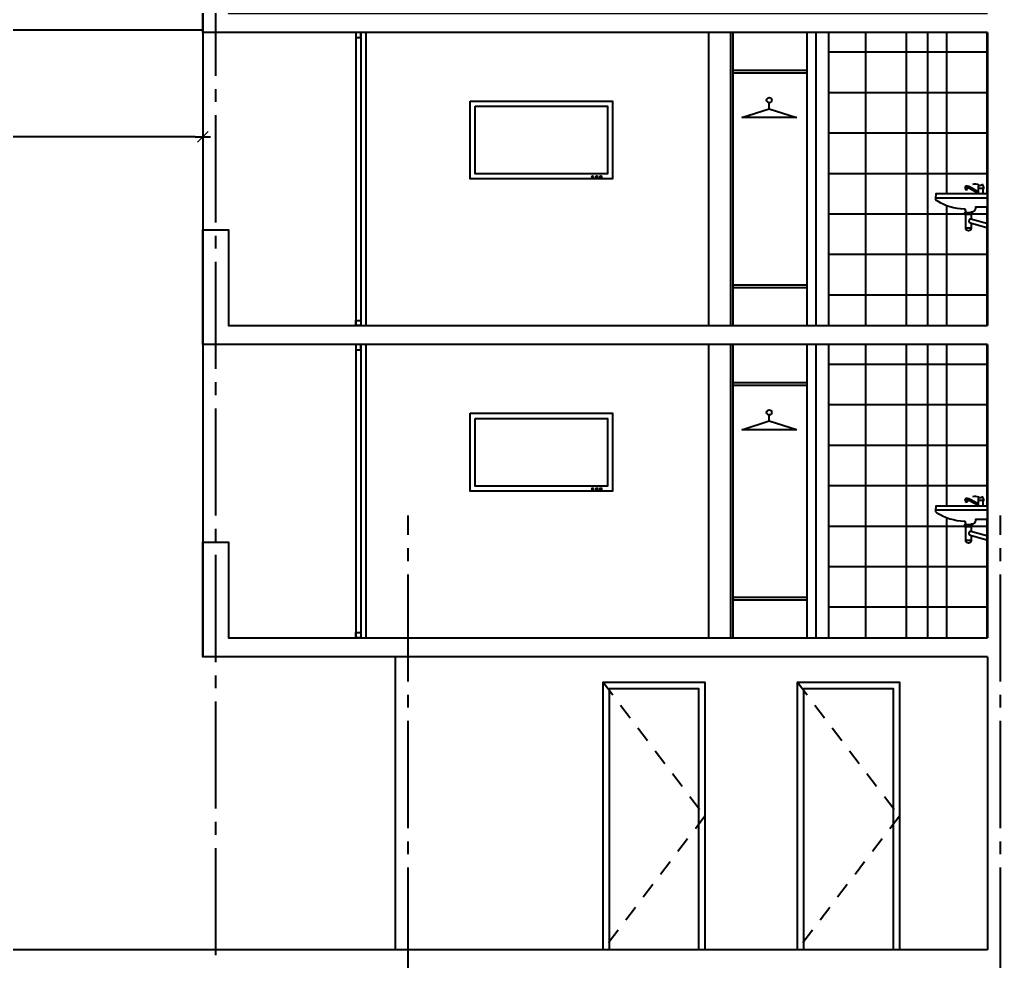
# Model space of a CAD drawing. Header units: millimetres. Extents: x 1217 to 2428, y 234 to 644.
# Drawn here: x 2181.57 to 2189.27, y 379.76 to 387.15 of the extents above; entities that cross this region are included whole.
import ezdxf

# ---------------------------------------------------------------- set-up
doc = ezdxf.new("R2010")
doc.units = ezdxf.units.MM
doc.linetypes.add('ACAD_ISO04W100', pattern=[30, 24, -3, 0, -3])
doc.linetypes.add('HIDDEN2', pattern=[0.1875, 0.125, -0.0625])
doc.layers.get('0').update_dxf_attribs({"lineweight": 5})
for name, color, linetype in [('0.1', 251, 'Continuous'), ('0.2', 2, 'Continuous'), ('0.3', 6, 'Continuous'), ('EJES', 8, 'Continuous'), ('MURO', 5, 'Continuous')]:
    doc.layers.add(name, color=color, linetype=linetype)
doc.styles.add('INTERARQ', font='arial.ttf')
doc.dimstyles.new('ESCALA_1-50', dxfattribs={"dimtxt": 0.15, "dimasz": 0.06, "dimexe": 0.18, "dimexo": 0.0625, "dimgap": 0, "dimtad": 0, "dimtih": 1, "dimtoh": 1, "dimzin": 0, "dimdsep": 46, "dimtxsty": 'INTERARQ', "dimblk": 'DIMTICK', "dimcen": 0, "dimse1": 1, "dimse2": 1, "dimclrd": 256, "dimclre": 1, "dimclrt": 2, "dimadec": 0, "dimazin": 0, "dimtfac": 4.5, "dimtofl": 0, "dimtmove": 2, "dimatfit": 3, "dimldrblk": 'DIMTICK', "dimfxl": 1, "dimtolj": 1, "dimtzin": 0, "dimarcsym": 0})
pattern_1 = [(0, (-53.02144, -31.25065), (0, 0.3175), []), (90, (-53.02144, -31.25065), (-0.3175, 2e-17), [])]
pattern_2 = [(0, (-53.02144, -33.70065), (0, 0.3175), []), (90, (-53.02144, -33.70065), (-0.3175, 2e-17), [])]

# ---------------------------------------------------------------- blocks, each defined once
blk = doc.blocks.new('DIMTICK')
at = {"color": 1}
for p, q in [((-1, 0), (1, 0)), ((0, 1), (0, -1))]:
    blk.add_line(p, q, dxfattribs=at)
at = {"color": 3, "const_width": 0.141}
blk.add_lwpolyline([(0.71, 0.71), (-0.71, -0.71)], dxfattribs=at)
blk = doc.blocks.new('*D1712')
at = {"layer": '0.1', "lineweight": -2, "ltscale": 3, "transparency": 16777216}
for start, end in [(42.27713, 78.65651), (1.34349, 37.79644)]:
    blk.add_arc((2173.7851, 387.071), 2.5589, start, end, dxfattribs=at)
at = {"layer": 'DEFPOINTS', "color": 0, "ltscale": 3, "transparency": 16777216}
for p in [(2182.8395, 438.421, 0), (2176.0718, 388.2194), (2173.8028, 387.171, 0), (2173.9891, 387.071, 0), (2183.0071, 387.071, 0)]:
    blk.add_point(p, dxfattribs=at)
at = {"layer": '0.1', "lineweight": -2, "ltscale": 3, "transparency": 16777216, "xscale": 0.06, "yscale": 0.06, "zscale": 0.06}
for p, rotation in [((2174.2295, 389.591), 169.3282528199433), ((2176.344, 387.071), 270.6717471800563)]:
    blk.add_blockref('DIMTICK', p, dxfattribs=dict(at, rotation=rotation))
at = {"layer": '0.1', "color": 2, "ltscale": 3, "transparency": 16777216, "insert": (2175.7453, 388.7158), "char_height": 0.15, "attachment_point": 5, "style": 'INTERARQ'}
blk.add_mtext('\\A1;80°', dxfattribs=at)
blk = doc.blocks.new('*D1718')
at = {"layer": '0.1', "lineweight": -2, "ltscale": 3, "transparency": 16777216}
for p, q in [((2173.8628, 386.2317), (2178.2103, 386.2317)), ((2182.947, 386.2317), (2178.5995, 386.2317))]:
    blk.add_line(p, q, dxfattribs=at)
at = {"layer": 'DEFPOINTS', "color": 0, "ltscale": 3, "transparency": 16777216}
for p in [(2173.8028, 387.071, 0), (2183.007, 387.0523, 0), (2183.007, 386.2317)]:
    blk.add_point(p, dxfattribs=at)
at = {"layer": '0.1', "lineweight": -2, "ltscale": 3, "transparency": 16777216, "xscale": 0.06, "yscale": 0.06, "zscale": 0.06, "rotation": 180}
blk.add_blockref('DIMTICK', (2173.8028, 386.2317), dxfattribs=at)
at = {"layer": '0.1', "lineweight": -2, "ltscale": 3, "transparency": 16777216, "xscale": 0.06, "yscale": 0.06, "zscale": 0.06}
blk.add_blockref('DIMTICK', (2183.007, 386.2317), dxfattribs=at)
at = {"layer": '0.1', "color": 2, "ltscale": 3, "transparency": 16777216, "insert": (2178.4049, 386.2317), "char_height": 0.15, "attachment_point": 5, "style": 'INTERARQ'}
blk.add_mtext('\\A1;9.20', dxfattribs=at)

msp = doc.modelspace()

# ---------------------------------------------------------------- hatches: boundary and pattern name
at = {"layer": '0.1', "ltscale": 3}
h = msp.add_hatch(dxfattribs=at)
h.set_pattern_fill('NET', color=256, scale=0.1)
h.set_pattern_definition(pattern_1)
h.paths.add_polyline_path([(2188.69365, 387.05099), (2187.91759, 387.05099), (2187.91759, 384.75099), (2188.69365, 384.75099)])
h = msp.add_hatch(dxfattribs=at)
h.set_pattern_fill('NET', color=256, scale=0.1)
h.set_pattern_definition(pattern_2)
h.paths.add_polyline_path([(2188.69365, 384.60099), (2187.91759, 384.60099), (2187.91759, 382.30099), (2188.69365, 382.30099)])
at = {"layer": '0.2', "ltscale": 3}
h = msp.add_hatch(dxfattribs=at)
h.set_pattern_fill('NET', color=256, scale=0.1)
h.set_pattern_definition(pattern_1)
h.paths.add_polyline_path([(2189.16687, 387.05099), (2188.69365, 387.05099), (2188.69365, 384.75099), (2189.16687, 384.75099)])
h.paths.add_polyline_path([(2188.98781, 385.84146, -0.193269), (2189.03019, 385.83595), (2189.09291, 385.80079), (2189.09291, 385.82664, -0.2360912), (2189.09841, 385.85249, 0.330775), (2189.12426, 385.85801, -0.2402445), (2189.1355, 385.83597), (2189.1355, 385.82665), (2189.13168, 385.82665), (2189.09291, 385.82665), (2189.09291, 385.78747), (2189.02451, 385.82581, 0.1051651), (2189.00634, 385.83146), (2189.00794, 385.81752), (2188.99333, 385.81561), (2188.99072, 385.8302)], flags=16)
h.paths.add_polyline_path([(2189.03766, 385.51474, -1), (2188.99507, 385.51473), (2188.99508, 385.51473), (2188.99508, 385.51474)], flags=16)
edge = h.paths.add_edge_path()
edge.add_line((2189.16687, 385.78428), (2188.76428, 385.78428))
edge.add_arc((2188.76428, 385.77889), 0.00539, 90, 228.06552)
edge.add_line((2188.76068, 385.77488), (2188.75687, 385.75645))
edge.add_arc((2188.78083, 385.75149), 0.02446, 168.321014, 238.662533)
edge.add_arc((2188.99958, 386.11075), 0.44508, 238.662533, 267.75168)
edge.add_arc((2188.98174, 385.65623), 0.00979, -7.258197, 87.75168, ccw=False)
edge.add_line((2188.99145, 385.655), (2188.99505, 385.63826))
edge.add_line((2188.99505, 385.63826), (2189.03764, 385.63827))
edge.add_line((2189.03764, 385.63827), (2189.03955, 385.64399))
edge.add_line((2189.03955, 385.64399), (2189.04315, 385.64399))
edge.add_arc((2189.04314, 385.67535), 0.03136, 270.010383, 360.010383)
edge.add_line((2189.0745, 385.67535), (2189.0745, 385.67895))
edge.add_line((2189.0745, 385.67895), (2189.0745, 385.68086))
edge.add_line((2189.0745, 385.68086), (2189.16688, 385.68088))
edge.add_line((2189.16688, 385.68088), (2189.16687, 385.78428))
edge = h.paths.add_edge_path()
edge.add_line((2189.03764, 385.63827), (2189.04315, 385.63827))
edge.add_line((2189.04315, 385.63827), (2189.04315, 385.62174))
edge.add_line((2189.04315, 385.62174), (2188.98785, 385.62174))
edge.add_line((2188.98785, 385.62174), (2188.98785, 385.63826))
edge.add_line((2188.98785, 385.63826), (2188.99505, 385.63826))
edge.add_line((2189.16691, 385.54803), (2189.03575, 385.58552))
edge.add_arc((2189.0345, 385.57062), 0.01495, 85.208442, 260.965426)
edge.add_line((2189.03215, 385.55585), (2189.16691, 385.51645))
h = msp.add_hatch(dxfattribs=at)
h.set_pattern_fill('NET', color=256, scale=0.1)
h.set_pattern_definition(pattern_2)
h.paths.add_polyline_path([(2189.16687, 384.60099), (2188.69365, 384.60099), (2188.69365, 382.30099), (2189.16687, 382.30099)])
h.paths.add_polyline_path([(2188.98781, 383.39146, -0.193269), (2189.03019, 383.38595), (2189.09291, 383.35079), (2189.09291, 383.37664, -0.2360912), (2189.09841, 383.40249, 0.330775), (2189.12426, 383.40801, -0.2402445), (2189.1355, 383.38597), (2189.1355, 383.37665), (2189.13168, 383.37665), (2189.09291, 383.37665), (2189.09291, 383.33747), (2189.02451, 383.37581, 0.1051651), (2189.00634, 383.38146), (2189.00794, 383.36752), (2188.99333, 383.36561), (2188.99072, 383.3802)], flags=16)
h.paths.add_polyline_path([(2189.03766, 383.06474, -1), (2188.99507, 383.06473), (2188.99508, 383.06473), (2188.99508, 383.06474)], flags=16)
edge = h.paths.add_edge_path()
edge.add_line((2189.16687, 383.33428), (2188.76428, 383.33428))
edge.add_arc((2188.76428, 383.32889), 0.00539, 90, 228.06552)
edge.add_line((2188.76068, 383.32488), (2188.75687, 383.30645))
edge.add_arc((2188.78083, 383.30149), 0.02446, 168.321014, 238.662533)
edge.add_arc((2188.99958, 383.66075), 0.44508, 238.662533, 267.75168)
edge.add_arc((2188.98174, 383.20623), 0.00979, -7.258197, 87.75168, ccw=False)
edge.add_line((2188.99145, 383.205), (2188.99505, 383.18826))
edge.add_line((2188.99505, 383.18826), (2189.03764, 383.18827))
edge.add_line((2189.03764, 383.18827), (2189.03955, 383.19399))
edge.add_line((2189.03955, 383.19399), (2189.04315, 383.19399))
edge.add_arc((2189.04314, 383.22535), 0.03136, 270.010383, 360.010383)
edge.add_line((2189.0745, 383.22535), (2189.0745, 383.22895))
edge.add_line((2189.0745, 383.22895), (2189.0745, 383.23086))
edge.add_line((2189.0745, 383.23086), (2189.16688, 383.23088))
edge.add_line((2189.16688, 383.23088), (2189.16687, 383.33428))
edge = h.paths.add_edge_path()
edge.add_line((2189.03764, 383.18827), (2189.04315, 383.18827))
edge.add_line((2189.04315, 383.18827), (2189.04315, 383.17174))
edge.add_line((2189.04315, 383.17174), (2188.98785, 383.17174))
edge.add_line((2188.98785, 383.17174), (2188.98785, 383.18826))
edge.add_line((2188.98785, 383.18826), (2188.99505, 383.18826))
edge.add_line((2189.16691, 383.09803), (2189.03575, 383.13552))
edge.add_arc((2189.0345, 383.12062), 0.01495, 85.208442, 260.965426)
edge.add_line((2189.03215, 383.10585), (2189.16691, 383.06645))

# ---------------------------------------------------------------- linework, layer by layer
at = {"layer": '0.1'}
for p, q in [((2187.45213, 386.45219, 0), (2187.45213, 386.49906, 0)), ((2187.66955, 386.38261, 0), (2187.23804, 386.38261, 0)), ((2187.45213, 384.00219, 0), (2187.45213, 384.04906, 0)), ((2187.66955, 383.93261, 0), (2187.23804, 383.93261, 0))]:
    msp.add_line(p, q, dxfattribs=at)
at = {"layer": '0.1', "ltscale": 3, "elevation": 0}
for points in [[(2183.00704, 434.50099), (2183.00704, 382.15099)], [(2173.98907, 387.07099), (2183.00707, 387.07099)], [(2184.20709, 387.05099), (2184.20709, 384.75099)], [(2184.24709, 387.05099), (2184.24709, 384.75099)], [(2184.28709, 387.05099), (2184.28709, 384.75099)], [(2187.14768, 387.05099), (2187.14768, 384.75099)], [(2187.16768, 387.05099), (2187.16768, 384.75099)], [(2184.20709, 384.60099), (2184.20709, 382.30099)], [(2184.24709, 384.60099), (2184.24709, 382.30099)], [(2184.28709, 384.60099), (2184.28709, 382.30099)], [(2187.14768, 384.60099), (2187.14768, 382.30099)], [(2187.16768, 384.60099), (2187.16768, 382.30099)], [(2184.51715, 382.15099), (2184.51715, 379.85099)], [(2186.14824, 379.85099), (2186.14824, 381.95099), (2186.9481, 381.95099), (2186.9481, 379.85099)], [(2187.67424, 379.85099), (2187.67424, 381.95099), (2188.44744, 381.95099), (2188.4741, 381.95099), (2188.4741, 379.85099)], [(2186.19824, 379.85099), (2186.19824, 381.90099), (2186.8981, 381.90099), (2186.8981, 379.85099)], [(2187.72424, 379.85099), (2187.72424, 381.90099), (2188.4241, 381.90099), (2188.4241, 379.85099)]]:
    msp.add_lwpolyline(points, dxfattribs=at)
at = {"layer": '0.1', "elevation": 0}
for points in [[(2187.16768, 386.75334), (2187.74767, 386.75334)], [(2187.16768, 386.73334), (2187.74767, 386.73334)], [(2187.23804, 386.38261), (2187.45213, 386.45219)], [(2187.45213, 386.45219), (2187.66622, 386.38368)], [(2187.16768, 385.06865), (2187.74767, 385.06865)], [(2187.16768, 385.04865), (2187.74767, 385.04865)], [(2187.16768, 384.30334), (2187.74767, 384.30334)], [(2187.16768, 384.28334), (2187.74767, 384.28334)], [(2187.23804, 383.93261), (2187.45213, 384.00219)], [(2187.45213, 384.00219), (2187.66622, 383.93368)], [(2187.16768, 382.61865), (2187.74767, 382.61865)], [(2187.16768, 382.59865), (2187.74767, 382.59865)]]:
    msp.add_lwpolyline(points, dxfattribs=at)
for points in [[(2185.1039, 386.51183), (2186.22298, 386.51183), (2186.22298, 385.90099), (2185.1039, 385.90099)], [(2185.1439, 386.47183), (2186.18298, 386.47183), (2186.18298, 385.94099), (2185.1439, 385.94099)], [(2185.1039, 384.06183), (2186.22298, 384.06183), (2186.22298, 383.45099), (2185.1039, 383.45099)], [(2185.1439, 384.02183), (2186.18298, 384.02183), (2186.18298, 383.49099), (2185.1439, 383.49099)]]:
    msp.add_lwpolyline(points, close=True, dxfattribs=at)
at = {"layer": '0.1', "linetype": 'HIDDEN2', "elevation": 0}
for points in [[(2186.14824, 381.95099), (2186.9481, 380.90099), (2186.14824, 379.85099)], [(2187.67424, 381.95099), (2188.4741, 380.90099), (2187.67424, 379.85099)]]:
    msp.add_lwpolyline(points, dxfattribs=at)
at = {"layer": '0.1'}
for centre in [(2187.45213, 386.51906, 0), (2187.45213, 384.06906, 0)]:
    msp.add_circle(centre, 0.02, dxfattribs=at)
at = {"layer": '0.1', "ltscale": 3}
for centre in [(2186.06656, 385.91837, 0), (2186.0998, 385.91837, 0), (2186.13047, 385.91837, 0), (2186.06656, 383.46837, 0), (2186.0998, 383.46837, 0), (2186.13047, 383.46837, 0)]:
    msp.add_circle(centre, 0.00716, dxfattribs=at)
at = {"layer": '0.2'}
for p, q in [((2188.98781, 385.84146, 0), (2188.99072, 385.8302, 0)), ((2188.99072, 385.8302, 0), (2188.99333, 385.81561, 0)), ((2188.99333, 385.81561, 0), (2189.00794, 385.81752, 0)), ((2189.00794, 385.81752, 0), (2189.00634, 385.83146, 0)), ((2189.16558, 385.75099, 0), (2188.75637, 385.75094, 0)), ((2189.03766, 385.51474, 0), (2188.99508, 385.51474, 0)), ((2188.99508, 385.51474, 0), (2188.99508, 385.51473, 0)), ((2188.98781, 383.39146, 0), (2188.99072, 383.3802, 0)), ((2188.99072, 383.3802, 0), (2188.99333, 383.36561, 0)), ((2189.00794, 383.36752, 0), (2189.00634, 383.38146, 0)), ((2189.16558, 383.30099, 0), (2188.75637, 383.30094, 0)), ((2188.99333, 383.36561, 0), (2189.00794, 383.36752, 0)), ((2189.03766, 383.06474, 0), (2188.99508, 383.06474, 0)), ((2188.99508, 383.06474, 0), (2188.99508, 383.06473, 0))]:
    msp.add_line(p, q, dxfattribs=at)
at = {"layer": '0.2', "elevation": 0}
for points in [[(2184.24709, 387.05099), (2184.20709, 387.05099), (2184.20709, 387.01099), (2184.24709, 387.01099), (2184.24709, 387.05099)], [(2189.13169, 385.78427), (2189.13169, 385.82665), (2189.09291, 385.82665), (2189.09291, 385.78426)], [(2189.03764, 385.63827), (2189.04315, 385.63827), (2189.04315, 385.62174), (2188.98785, 385.62174), (2188.98785, 385.63826), (2188.99505, 385.63826)], [(2189.03764, 385.62174), (2189.03766, 385.58552)], [(2184.24709, 384.75099), (2184.20709, 384.75099), (2184.20709, 384.79099), (2184.24709, 384.79099), (2184.24709, 384.75099)], [(2184.24709, 384.60099), (2184.20709, 384.60099), (2184.20709, 384.56099), (2184.24709, 384.56099), (2184.24709, 384.60099)], [(2189.13169, 383.33427), (2189.13169, 383.37665), (2189.09291, 383.37665), (2189.09291, 383.33426)], [(2189.03764, 383.18827), (2189.04315, 383.18827), (2189.04315, 383.17174), (2188.98785, 383.17174), (2188.98785, 383.18826), (2188.99505, 383.18826)], [(2189.03764, 383.17174), (2189.03766, 383.13552)], [(2184.24709, 382.30099), (2184.20709, 382.30099), (2184.20709, 382.34099), (2184.24709, 382.34099), (2184.24709, 382.30099)]]:
    msp.add_lwpolyline(points, dxfattribs=at)
at = {"layer": '0.2', "ltscale": 3, "elevation": 0}
for points in [[(2186.97624, 387.05099), (2186.97624, 384.75099)], [(2187.91759, 387.05099), (2187.91759, 384.75099)], [(2188.69365, 387.05099), (2188.69365, 384.75099)], [(2186.97624, 384.60099), (2186.97624, 382.30099)], [(2187.91759, 384.60099), (2187.91759, 382.30099)], [(2188.69365, 384.60099), (2188.69365, 382.30099)]]:
    msp.add_lwpolyline(points, dxfattribs=at)
at = {"layer": '0.2', "elevation": 0}
for points in [[(2189.09291, 385.80079), (2189.03019, 385.83595, 0.193269), (2188.98781, 385.84146)], [(2189.13168, 385.82665), (2189.1355, 385.82665), (2189.1355, 385.83597, 0.2402445), (2189.12426, 385.85801, 0.5248996)], [(2189.09291, 385.78747), (2189.02451, 385.82581, 0.193269), (2188.99072, 385.8302, 0.193269)], [(2189.03766, 385.55416), (2189.03766, 385.51474, -1), (2188.99507, 385.51473), (2188.99507, 385.62173)], [(2189.16691, 385.54803), (2189.03575, 385.58552, 0.9636417), (2189.03215, 385.55585), (2189.16691, 385.51645)], [(2189.09291, 383.35079), (2189.03019, 383.38595, 0.193269), (2188.98781, 383.39146)], [(2189.09291, 383.33747), (2189.02451, 383.37581, 0.193269), (2188.99072, 383.3802, 0.193269)], [(2189.13168, 383.37665), (2189.1355, 383.37665), (2189.1355, 383.38597, 0.2402445), (2189.12426, 383.40801, 0.5248996)], [(2189.03766, 383.10416), (2189.03766, 383.06474, -1), (2188.99507, 383.06473), (2188.99507, 383.17173)], [(2189.16691, 383.09803), (2189.03575, 383.13552, 0.9636417), (2189.03215, 383.10585), (2189.16691, 383.06645)]]:
    msp.add_lwpolyline(points, format="xyb", dxfattribs=at)
for points in [[(2189.16687, 385.78428), (2188.76428, 385.78428, 0.687702), (2188.76068, 385.77488), (2188.75687, 385.75645, 0.3169379), (2188.76811, 385.7306, 0.1276114), (2188.98212, 385.66601, -0.440062), (2188.99145, 385.655), (2188.99505, 385.63826), (2189.03764, 385.63827), (2189.03955, 385.64399), (2189.04315, 385.64399, 0.4142136), (2189.0745, 385.67535), (2189.0745, 385.67895), (2189.0745, 385.68086), (2189.16688, 385.68088)], [(2189.16687, 383.33428), (2188.76428, 383.33428, 0.687702), (2188.76068, 383.32488), (2188.75687, 383.30645, 0.3169379), (2188.76811, 383.2806, 0.1276114), (2188.98212, 383.21601, -0.440062), (2188.99145, 383.205), (2188.99505, 383.18826), (2189.03764, 383.18827), (2189.03955, 383.19399), (2189.04315, 383.19399, 0.4142136), (2189.0745, 383.22535), (2189.0745, 383.22895), (2189.0745, 383.23086), (2189.16688, 383.23088)]]:
    msp.add_lwpolyline(points, format="xyb", close=True, dxfattribs=at)
at = {"layer": '0.2'}
for centre, radius, start, end in [((2189.06834, 385.78671, 0), 0.07233, 65.435128, 105.825517), ((2189.12151, 385.83406, 0), 0.02955, 141.414736, 194.544838), ((2189.10763, 385.87265, 0), 0.02216, 245.435128, 318.64683), ((2189.06834, 383.33671, 0), 0.07233, 65.435128, 105.825517), ((2189.12151, 383.38406, 0), 0.02955, 141.414736, 194.544838), ((2189.10763, 383.42265, 0), 0.02216, 245.435128, 318.64683)]:
    msp.add_arc(centre, radius, start, end, dxfattribs=at)
at = {"layer": '0.3', "elevation": 0}
for points in [[(2187.74767, 387.05099), (2187.74767, 384.75099)], [(2187.81768, 387.05099), (2187.81768, 384.75099)], [(2187.74767, 384.60099), (2187.74767, 382.30099)], [(2187.81768, 384.60099), (2187.81768, 382.30099)]]:
    msp.add_lwpolyline(points, dxfattribs=at)
at = {"layer": 'EJES', "linetype": 'ACAD_ISO04W100', "ltscale": 0.035, "elevation": 0}
for points in [[(2183.10711, 417.45017), (2183.10711, 379.16679)], [(2184.61717, 372.75759), (2184.61717, 383.25886)], [(2189.26671, 372.75759), (2189.26671, 383.25886)]]:
    msp.add_lwpolyline(points, dxfattribs=at)
at = {"layer": 'MURO', "ltscale": 3, "elevation": 0}
for points in [[(2189.16687, 387.05099), (2183.00707, 387.05099), (2183.00707, 387.95099), (2183.20707, 387.95099), (2183.20707, 387.20099), (2189.16687, 387.20099)], [(2189.16687, 387.05099), (2189.16687, 384.75099)], [(2189.16687, 384.60099), (2183.00707, 384.60099), (2183.00707, 385.50099), (2183.20707, 385.50099), (2183.20707, 384.75099), (2189.16687, 384.75099)], [(2189.16687, 384.60099), (2189.16687, 382.30099)], [(2189.16687, 382.15099), (2183.00707, 382.15099), (2183.00707, 383.05099), (2183.20707, 383.05099), (2183.20707, 382.30099), (2189.16687, 382.30099)], [(2189.16687, 382.15099), (2189.16687, 379.85099)], [(2189.16687, 379.85099), (2174.00277, 379.85099)]]:
    msp.add_lwpolyline(points, dxfattribs=at)

# ---------------------------------------------------------------- dimensions: what is measured, and where the dimension line sits
at = {"layer": '0.1', "ltscale": 3}
dim = msp.add_angular_dim_2l(base=(2176.07182, 388.21941), line1=((2173.80277, 387.17099, 0), (2182.83953, 438.42099, 0)), line2=((2173.98907, 387.07099, 0), (2183.00707, 387.07099, 0)), dimstyle='ESCALA_1-50', dxfattribs=at)
dim.commit()
dim.dimension.update_dxf_attribs({"geometry": '*D1712', "text_midpoint": (2175.74534, 388.7158, 0)})
dim = msp.add_linear_dim(base=(2183.00704, 386.23169), p1=(2173.80277, 387.07099, 0), p2=(2183.00704, 387.05225, 0), dimstyle='ESCALA_1-50', dxfattribs=at)
dim.commit()
dim.dimension.update_dxf_attribs({"geometry": '*D1718', "text_midpoint": (2178.4049, 386.23169)})

doc.saveas('drawing.dxf')
